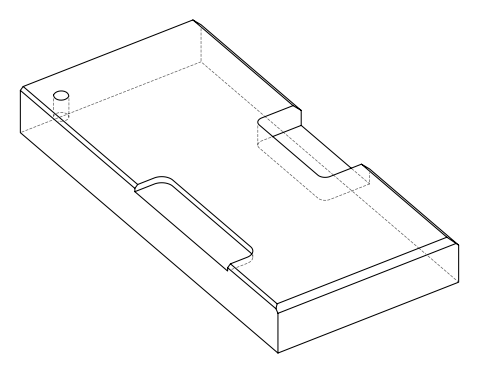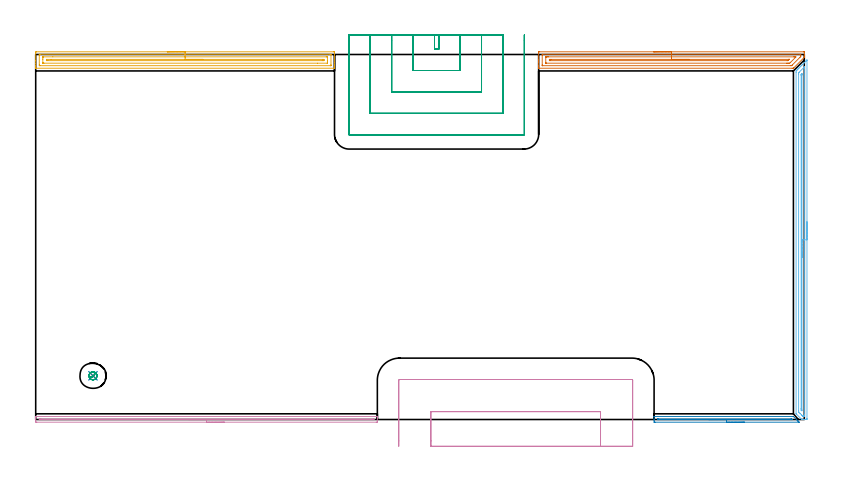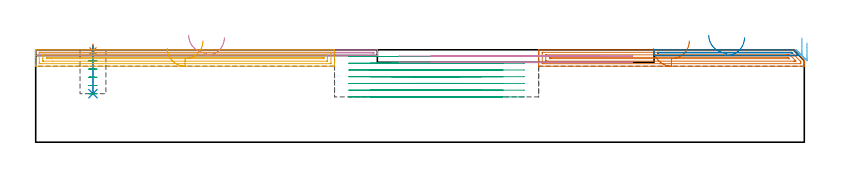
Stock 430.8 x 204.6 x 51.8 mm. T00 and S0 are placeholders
(PLAN: 10 operations, 5 tool changes, 37.1 min)
(1 SPOT_DRILL | STEP1POCKET | NXT0321_9005460120000 | 0.03 min | 3 mm3)
(2 DRILL_BLIND_HOLE_INTO_CENTER | STEP1POCKET | NXT0301_128 | 0.11 min | 2648 mm3)
(3 MILL_ROUGH_BLIND_HOLE_CONTOUR | STEP1POCKET | NXT0201_013 | Spiral | 0.57 min | 1405 mm3)
(4 AREA_MILL | FG_CHAMFER_SURFACE | UGT0205_001 | 3.21 min | 993 mm3)
(5 AREA_MILL_1 | FG_CHAMFER_SURFACE_1 | UGT0205_001 | 5.54 min | 7324 mm3)
(6 AREA_MILL_2 | FG_CHAMFER_SURFACE_2 | UGT0205_001 | 4.9 min | 3800 mm3)
(7 AREA_MILL_3 | FG_CHAMFER_SURFACE_3 | UGT0205_001 | 4.88 min | 6412 mm3)
(8 AREA_MILL_4 | FG_CHAMFER_SURFACE_4 | UGT0205_001 | 1.42 min | 404 mm3)
(9 MILL_SLOT | SLOT_PARTIAL_RECTANGULAR | UGT0201_008 | Follow Part, ap 4, ae 75% | 14.11 min | 158874 mm3)
(10 MILL_SLOT_1 | SLOT_PARTIAL_RECTANGULAR_1 | UGT0201_106 | Follow Part, ap 6, ae 75% | 2.32 min | 36876 mm3)
(TOOL NXT0321_9005460120000 | NC Spot Drill, 142deg, 12mm, Carbide, Uncoated | D12 PA142 FL30 Z2)
(TOOL NXT0301_128 | Carbide Drill 12mm [861.1-1200-036A1-GP GC34] | D12 PA150 FL37.4 Z2)
(TOOL NXT0201_013 | ENDMILL 10mm | D10 FL30 Z4)
(TOOL UGT0205_001 | Chamfer Mill 20 x 3 x 45 deg. | D20 FL50 Z2)
(TOOL UGT0201_008 | End Mill 16 mm | D16 FL32 Z4)
(TOOL UGT0201_106 | End Mill 24 mm | D24 FL25 Z2)
(OP 1 SPOT_DRILL)
G17 G21 G94 G90
T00 M6
G54
G17 G0 G90 X32.1 Y24.5 S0 M3
G43 Z61.8 H0
G94 G81 G98 Z51.176 F250. R54.8
G80
M5
M2
(OP 2 DRILL_BLIND_HOLE_INTO_CENTER)
G17 G21 G94 G90
T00 M6
G54
G17 G0 G90 X32.1 Y24.5 S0 M3
G43 Z61.8 H1
G94 G81 G98 Z27.2 F250. R53.8
G80
M5
M2
(OP 3 MILL_ROUGH_BLIND_HOLE_CONTOUR)
G17 G21 G94 G90
T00 M6
G54
G17 G0 G90 X32.1 Y24.5 S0 M3
G43 Z61.8 H0
Z50.2
G94 G3 X32.408 Y26.442 R0.996 F250.
X29.96 Y25.195 R1.942
X31.405 Y22.36 R2.25
X29.96 Y25.195 R-2.25
X30.682 Y23.778 R1.125
X32.1 Y24.5 R1.125
G0 Z45.6
G3 X32.408 Y26.442 R0.996
X29.96 Y25.195 R1.942
X31.405 Y22.36 R2.25
X29.96 Y25.195 R-2.25
X30.682 Y23.778 R1.125
X32.1 Y24.5 R1.125
G0 Z41.
G3 X32.408 Y26.442 R0.996
X29.96 Y25.195 R1.942
X31.405 Y22.36 R2.25
X29.96 Y25.195 R-2.25
X30.682 Y23.778 R1.125
X32.1 Y24.5 R1.125
G0 Z36.4
G3 X32.408 Y26.442 R0.996
X29.96 Y25.195 R1.942
X31.405 Y22.36 R2.25
X29.96 Y25.195 R-2.25
X30.682 Y23.778 R1.125
X32.1 Y24.5 R1.125
G0 Z31.8
G3 X32.408 Y26.442 R0.996
X29.96 Y25.195 R1.942
X31.405 Y22.36 R2.25
X29.96 Y25.195 R-2.25
X30.682 Y23.778 R1.125
X32.1 Y24.5 R1.125
G0 Z27.2
G3 X32.408 Y26.442 R0.996
X29.96 Y25.195 R1.942
X31.405 Y22.36 R2.25
X29.96 Y25.195 R-2.25
X30.682 Y23.778 R1.125
X32.1 Y24.5 R1.125
G0 Z61.8
M5
M2
(OP 4 AREA_MILL)
G17 G21 G94 G90
T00 M6
G54
G17 G0 G90 X105.75 Y-1.5 S1061 M3
G43 Z61.8 H0
Z58.6
G94 G1 X105.712 Z57.728 F250.
X105.598 Z56.864
X105.409 Z56.012
X105.147 Z55.18
X104.813 Z54.374
X104.41 Z53.6
X103.942 Z52.864
X103.41 Z52.172
X102.821 Z51.529
X102.178 Z50.94
X101.486 Z50.408
X100.75 Z49.94
X99.976 Z49.537
X99.17 Z49.203
X98.338 Z48.941
X97.486 Z48.752
X96.622 Z48.638
X95.75 Z48.6
X0.617
X0.317 Y-1.498
X0.01 Y-1.493 Z48.602
X0. Y-1.205 Z48.889
Y-0.667 Z49.43
Y-0.335 Z49.761
Y0.203 Z50.299
Y0.535 Z50.63
Y1.199 Z51.298
Y1.475 Z51.575
X0.002 Y1.589 Z51.681
X0.01 Y1.697 Z51.788
X0.17 Y1.7 Z51.8
X191.33
X191.49 Y1.697 Z51.788
X191.498 Y1.589 Z51.681
X191.5 Y1.475 Z51.575
Y1.199 Z51.298
Y0.535 Z50.63
Y-0.667 Z49.43
X191.496 Y-1.205 Z48.889
X191.49 Y-1.493 Z48.602
X191.183 Y-1.498 Z48.6
X190.883 Y-1.5
X95.75
Y-0.086 Z50.014
X2.403 Y-0.085 Z50.015
X2.145 Y-0.083 Z50.017
X2.049 Y-0.08 Z50.02
X2.01 Y-0.077 Z50.023
X2.008 Y-0.055 Z50.045
X2.005 Y0.053 Z50.153
X2.02 Y0.279 Z50.379
X2.254 Y0.283 Z50.383
X2.403 Y0.284 Z50.384
X2.66 Y0.285 Z50.385
X3.041 Y0.286 Z50.386
X189.097 Y0.285 Z50.385
X189.355 Y0.283 Z50.383
X189.451 Y0.28 Z50.38
X189.49 Y0.277 Z50.377
X189.492 Y0.255 Z50.355
X189.498 Y0.144 Z50.244
X189.497 Y-0.004 Z50.096
X189.494 Y-0.055 Z50.045
X189.491 Y-0.072 Z50.028
X189.475 Y-0.079 Z50.021
X189.097 Y-0.083 Z50.017
X188.84 Y-0.085 Z50.015
X95.75 Y-0.086 Z50.014
X94.878 Z50.052
X94.014 Z50.166
X93.162 Z50.355
X92.33 Z50.617
X91.524 Z50.951
X90.75 Z51.354
X90.014 Z51.823
X89.322 Z52.354
X88.679 Z52.943
X88.09 Z53.586
X87.558 Z54.278
X87.09 Z55.014
X86.687 Z55.788
X86.353 Z56.594
X86.091 Z57.426
X85.902 Z58.278
X85.788 Z59.143
X85.75 Z60.014
G0 Z61.8
M5
M2
(OP 5 AREA_MILL_1)
G17 G21 G94 G90
T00 M6
G54
G17 G0 G90 X73.75 Y206.1 S1061 M3
G43 Z61.8 H0
Z52.6
G94 G1 X73.788 Z51.728 F250.
X73.902 Z50.863
X74.091 Z50.012
X74.353 Z49.18
X74.687 Z48.374
X75.09 Z47.6
X75.559 Z46.864
X76.09 Z46.172
X76.679 Z45.529
X77.322 Z44.94
X78.014 Z44.408
X78.75 Z43.94
X79.524 Z43.537
X80.33 Z43.203
X81.162 Z42.941
X82.014 Z42.752
X82.878 Z42.638
X83.75 Z42.6
X166.875
X167.181 Y206.097 Z42.602
X167.49 Y206.092 Z42.606
X167.5 Y205.779 Z42.918
Y200.163 Z48.532
Y198.735 Z49.962
Y198.38 Z50.315
Y197.672 Z51.028
Y197.368 Z51.331
X167.493 Y196.955 Z51.737
X167.49 Y196.903 Z51.788
X167.322 Y196.9 Z51.8
X0.178
X0.01 Y196.903 Z51.788
X0.007 Y196.955 Z51.737
X0. Y197.369 Z51.331
Y197.672 Z51.028
Y198.38 Z50.315
Y199.626 Z49.071
Y201.054 Z47.641
Y205.511 Z43.187
X0.002 Y205.781 Z42.916
X0.01 Y206.092 Z42.606
X0.321 Y206.099 Z42.599
X83.75 Y206.1 Z42.6
Y204.686 Z44.014
X165.088
X165.154 Y204.684 Z44.016
X165.287 Y204.68 Z44.02
X165.49 Y204.672 Z44.028
X165.492 Y204.62 Z44.08
X165.499 Y204.21 Z44.49
X165.5 Y198.861 Z49.839
X165.496 Y198.38 Z50.32
X165.493 Y198.33 Z50.37
X165.492 Y198.323 Z50.377
X165.442 Y198.32 Z50.38
X165.354 Y198.316 Z50.384
X165.221 Y198.315 Z50.385
X165.154 Y198.314 Z50.386
X2.412 Y198.315 Z50.385
X2.346 Y198.316 Z50.384
X2.213 Y198.32 Z50.38
X2.01 Y198.329 Z50.371
X2.008 Y198.38 Z50.32
X2.001 Y198.79 Z49.91
X2. Y204.139 Z44.561
X2.004 Y204.62 Z44.08
X2.007 Y204.67 Z44.03
X2.008 Y204.677 Z44.023
X2.059 Y204.68 Z44.02
X2.147 Y204.684 Z44.016
X2.279 Y204.685 Z44.015
X2.346 Y204.686 Z44.014
X83.75
Y203.272 Z45.428
X162.864
X163.3 Y203.27 Z45.43
X163.445 Y203.268 Z45.432
X163.488 Y203.265 Z45.435
X163.495 Y203.169 Z45.531
X163.498 Y203.036 Z45.664
X163.5 Y201.054 Z47.646
Y200.163 Z48.537
X163.499 Y199.965 Z48.735
X163.49 Y199.765 Z48.935
X163.482 Y199.734 Z48.966
X163.463 Y199.732 Z48.968
X163.409 Y199.729 Z48.971
X157.968 Y199.728 Z48.972
X4.636 Y199.729 Z48.971
X4.2 Y199.73 Z48.97
X4.055 Y199.732 Z48.968
X4.012 Y199.735 Z48.965
X4.006 Y199.831 Z48.869
X4.002 Y199.964 Z48.736
X4. Y201.946 Z46.754
Y202.837 Z45.863
X4.001 Y203.035 Z45.665
X4.01 Y203.235 Z45.465
X4.018 Y203.265 Z45.435
X4.037 Y203.268 Z45.432
X4.091 Y203.271 Z45.429
X9.601 Y203.272 Z45.428
X83.75
Y201.857 Z46.843
X160.707
X161.424 Y201.852 Z46.848
X161.473 Y201.851 Z46.849
X161.49 Y201.847 Z46.853
X161.492 Y201.824 Z46.876
X161.497 Y201.717 Z46.983
X161.499 Y201.5 Z47.2
X161.497 Y201.283 Z47.417
X161.492 Y201.176 Z47.524
X161.49 Y201.153 Z47.547
X161.473 Y201.15 Z47.551
X161.42 Y201.147 Z47.553
X160.707 Y201.143 Z47.557
X160.619
X6.793
X6.076 Y201.148 Z47.552
X6.027 Y201.15 Z47.55
X6.01 Y201.153 Z47.547
X6.008 Y201.176 Z47.524
X6.003 Y201.283 Z47.417
X6.001 Y201.5 Z47.2
X6.003 Y201.717 Z46.983
X6.008 Y201.824 Z46.876
X6.01 Y201.847 Z46.853
X6.027 Y201.85 Z46.85
X6.079 Y201.855 Z46.845
X6.165 Y201.856 Z46.844
X8.669 Y201.857 Z46.843
X83.75
X84.622 Z46.881
X85.487 Z46.995
X86.338 Z47.183
X87.17 Z47.446
X87.976 Z47.78
X88.75 Z48.182
X89.486 Z48.651
X90.178 Z49.182
X90.821 Z49.772
X91.41 Z50.415
X91.942 Z51.107
X92.41 Z51.843
X92.813 Z52.616
X93.147 Z53.422
X93.409 Z54.254
X93.598 Z55.106
X93.712 Z55.971
X93.75 Z56.843
G0 Z61.8
M5
M2
(OP 6 AREA_MILL_2)
G17 G21 G94 G90
T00 M6
G54
G17 G0 G90 X432.3 Y110.75 S1061 M3
G43 Z61.8 H0
Z55.7
G94 G1 Y110.712 Z54.828 F250.
Y110.598 Z53.963
Y110.409 Z53.112
Y110.147 Z52.28
Y109.813 Z51.474
Y109.41 Z50.7
Y108.942 Z49.964
Y108.41 Z49.272
Y107.821 Z48.629
Y107.178 Z48.039
Y106.486 Z47.508
Y105.75 Z47.04
Y104.976 Z46.637
Y104.17 Z46.303
Y103.338 Z46.041
Y102.487 Z45.852
Y101.622 Z45.738
Y100.75 Z45.7
Y0.627
X432.298 Y0.389 Z45.702
X432.291 Y0.003 Z45.705
X432.238 Y0.001 Z45.759
X431.008 Y0. Z46.988
X430.301 Z47.698
X429.956 Z48.044
X429.656 Z48.339
X429.491 Y0.002 Z48.505
X429.39 Y0.01 Z48.607
X429.325 Y0.074 Z48.673
X429.25 Y0.149 Z48.748
X426.489 Y2.91 Z51.509
X426.301 Y3.1 Z51.698
X426.204 Y3.206 Z51.79
X426.2 Y3.308 Z51.8
Y194.616
X426.205 Y195.402 Z51.791
X426.31 Y195.51 Z51.687
X426.614 Y195.816 Z51.382
X426.756 Y195.957 Z51.242
X426.909 Y196.11 Z51.089
X427.053 Y196.255 Z50.942
X427.203 Y196.404 Z50.795
X427.341 Y196.542 Z50.657
X427.493 Y196.695 Z50.503
X427.65 Y196.851 Z50.348
X427.773 Y196.974 Z50.225
X427.932 Y197.134 Z50.063
X428.447 Y197.647 Z49.553
X428.891 Y198.092 Z49.106
X429.139 Y198.34 Z48.86
X429.372 Y198.573 Z48.627
X429.587 Y198.788 Z48.411
X429.689 Y198.891 Z48.307
X430.129 Y199.329 Z47.87
X430.568 Y199.77 Z47.428
X430.779 Y199.98 Z47.22
X430.812 Y200.012 Z47.188
X431.447 Y200.649 Z46.549
X431.648 Y200.848 Z46.352
X431.673 Y200.873 Z46.327
X432.189 Y201.39 Z45.809
X432.273 Y201.469 Z45.725
X432.295 Y201.483 Z45.704
X432.3 Y201.469 Z45.699
Y100.75 Z45.7
X430.886 Z47.114
Y2.539
X430.879 Y2.014 Z47.121
X430.852 Y2.01 Z47.148
X430.781 Y2.004 Z47.219
X430.672 Y2.001 Z47.328
X430.536 Y2. Z47.464
X430.129 Y2.001 Z47.871
X429.993 Y2.002 Z48.007
X429.885 Y2.007 Z48.115
X429.852 Y2.01 Z48.148
X429.831 Y2.027 Z48.169
X429.786 Y2.068 Z48.214
X429.435 Y2.414 Z48.565
X429.25 Y2.6 Z48.75
X428.541 Y3.308 Z49.459
X428.371 Y3.48 Z49.629
X427.657 Y4.202 Z50.343
X427.621 Y4.255 Z50.379
X427.619 Y4.299 Z50.381
X427.616 Y4.395 Z50.384
X427.615 Y4.587 Z50.385
X427.614 Y4.973 Z50.386
Y193.722
X427.616 Y194.107 Z50.384
X427.619 Y194.299 Z50.381
X427.621 Y194.344 Z50.379
X427.636 Y194.374 Z50.364
X427.681 Y194.424 Z50.319
X427.867 Y194.616 Z50.133
X430.65 Y197.399 Z47.35
X430.782 Y197.527 Z47.218
X430.87 Y197.609 Z47.13
X430.879 Y197.612 Z47.121
X430.881 Y197.557 Z47.119
X430.885 Y197.423 Z47.115
X430.886 Y197.298 Z47.114
Y197.147
Y100.75
X429.472 Z48.528
X429.471 Y5.766 Z48.529
X429.467 Y5.096 Z48.533
X429.465 Y4.878 Z48.535
X429.25 Y5.056 Z48.75
X429.205 Y5.096 Z48.795
X429.155 Y5.148 Z48.845
X429.056 Y5.256 Z48.944
X429.035 Y5.298 Z48.965
X429.033 Y5.317 Z48.967
X429.029 Y5.99 Z48.971
Y6.216
Y192.828
X429.031 Y193.051 Z48.969
X429.035 Y193.278 Z48.965
X429.039 Y193.329 Z48.961
X429.058 Y193.351 Z48.942
X429.109 Y193.406 Z48.891
X429.25 Y193.551 Z48.75
X429.335 Y193.635 Z48.665
X429.423 Y193.722 Z48.577
X429.444 Y193.737 Z48.556
X429.465 Y193.751 Z48.535
X429.466 Y193.722 Z48.534
X429.47 Y193.581 Z48.53
X429.471 Y193.497 Z48.529
X429.472 Y192.828 Z48.528
Y100.75
Y99.878 Z48.566
Y99.014 Z48.68
Y98.162 Z48.869
Y97.33 Z49.131
Y96.524 Z49.465
Y95.75 Z49.868
Y95.014 Z50.337
Y94.322 Z50.868
Y93.679 Z51.457
Y93.09 Z52.101
Y92.559 Z52.793
Y92.09 Z53.528
Y91.687 Z54.302
Y91.353 Z55.108
Y91.091 Z55.94
Y90.902 Z56.792
Y90.788 Z57.657
Y90.75 Z58.528
G0 Z61.8
M5
M2
(OP 7 AREA_MILL_3)
G17 G21 G94 G90
T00 M6
G54
G17 G0 G90 X346.35 Y206.1 S1061 M3
G43 Z61.8 H0
Z52.6
G94 G1 X346.388 Z51.729 F250.
X346.502 Z50.864
X346.691 Z50.012
X346.953 Z49.18
X347.287 Z48.374
X347.69 Z47.6
X348.158 Z46.864
X348.69 Z46.172
X349.279 Z45.529
X349.922 Z44.94
X350.614 Z44.409
X351.35 Z43.94
X352.124 Z43.537
X352.93 Z43.203
X353.762 Z42.941
X354.614 Z42.752
X355.478 Z42.638
X356.35 Z42.6
X430.522
X430.673 Y206.097 Z42.603
X430.798 Y206.091 Z42.606
X430.8 Y204.619 Z44.076
Y204.109 Z44.59
Y203.347 Z45.352
Y203.312 Z45.386
X430.799 Y203.089 Z45.604
X430.79 Y202.999 Z45.694
X430.707 Y202.906 Z45.792
X424.887 Y197.087 Z51.613
X424.833 Y197.035 Z51.665
X424.695 Y196.903 Z51.789
X423.997 Y196.9 Z51.8
X282.027
X281.91 Y196.903 Z51.788
X281.907 Y196.939 Z51.753
X281.9 Y197.237 Z51.462
Y197.87 Z50.828
Y198.38 Z50.315
Y200.418 Z48.279
Y201.054 Z47.64
Y201.497 Z47.197
X281.901 Y205.511 Z43.186
X281.903 Y206.08 Z42.616
X281.907 Y206.091 Z42.605
X282.472 Y206.1 Z42.6
X356.35
Y204.686 Z44.014
X428.514 Y204.685 Z44.015
X428.646 Y204.684 Z44.016
X428.734 Y204.681 Z44.019
X428.791 Y204.678 Z44.022
X428.793 Y204.669 Z44.031
X428.796 Y204.619 Z44.081
X428.799 Y204.267 Z44.433
X428.797 Y203.728 Z44.972
X428.793 Y203.552 Z45.148
X428.79 Y203.465 Z45.235
X428.757 Y203.418 Z45.282
X428.447 Y203.098 Z45.602
X423.997 Y198.647 Z50.053
X423.863 Y198.514 Z50.186
X423.724 Y198.38 Z50.32
X423.687 Y198.349 Z50.351
X423.633 Y198.321 Z50.379
X423.173 Y198.314 Z50.386
X284.186
X284.054 Y198.316 Z50.384
X283.966 Y198.319 Z50.381
X283.909 Y198.322 Z50.378
X283.907 Y198.331 Z50.369
X283.904 Y198.38 Z50.32
X283.9 Y198.733 Z49.967
Y204.081 Z44.619
X283.904 Y204.619 Z44.081
X283.906 Y204.663 Z44.037
X283.909 Y204.679 Z44.021
X284.187 Y204.686 Z44.014
X356.35
Y203.271 Z45.429
X424.887
X425.344 Y203.27 Z45.43
X425.621 Y203.267 Z45.433
X425.777 Y203.264 Z45.436
X426.132 Y203.242 Z45.458
X425.758 Y202.857 Z45.843
X423.107 Y200.206 Z48.494
X423.064 Y200.163 Z48.537
X422.634 Y199.745 Z48.955
X422.217 Y199.735 Z48.965
X421.758 Y199.731 Z48.969
X421.327 Y199.729 Z48.971
X420.871 Y199.728 Z48.972
X285.971 Y199.729 Z48.971
X285.933 Y199.73 Z48.97
X285.913 Y199.732 Z48.968
X285.91 Y199.734 Z48.966
X285.907 Y199.765 Z48.935
X285.901 Y200.03 Z48.67
X285.9 Y200.163 Z48.537
Y202.97 Z45.73
X285.902 Y203.103 Z45.597
X285.906 Y203.191 Z45.509
X285.91 Y203.258 Z45.442
X285.927 Y203.265 Z45.435
X286.033 Y203.267 Z45.433
X286.49 Y203.27 Z45.43
X286.923 Y203.271 Z45.429
X287.379 Y203.272 Z45.428
X356.35 Y203.271 Z45.429
Y201.857 Z46.843
X422.306
Y201.856 Z46.844
X422.242 Y201.79 Z46.91
X421.861 Y201.41 Z47.29
X421.742 Y201.292 Z47.408
X421.634 Y201.19 Z47.51
X421.589 Y201.15 Z47.55
X421.505 Y201.146 Z47.554
X421.327 Y201.143 Z47.557
X421.238
X288.614
X287.911 Y201.15 Z47.55
X287.908 Y201.85 Z46.85
X287.99 Y201.852 Z46.848
X288.703 Y201.857 Z46.843
X288.791
X356.35
X357.222 Z46.881
X358.086 Z46.995
X358.938 Z47.183
X359.77 Z47.446
X360.576 Z47.78
X361.35 Z48.182
X362.086 Z48.651
X362.778 Z49.182
X363.421 Z49.772
X364.01 Z50.415
X364.542 Z51.107
X365.01 Z51.843
X365.413 Z52.617
X365.747 Z53.423
X366.009 Z54.255
X366.198 Z55.106
X366.312 Z55.971
X366.35 Z56.843
G0 Z61.8
M5
M2
(OP 8 AREA_MILL_4)
G17 G21 G94 G90
T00 M6
G54
G17 G0 G90 X397.25 Y-1.5 S1061 M3
G43 Z61.8 H0
Z58.6
G94 G1 X397.212 Z57.728 F250.
X397.098 Z56.864
X396.909 Z56.012
X396.647 Z55.18
X396.313 Z54.374
X395.91 Z53.6
X395.442 Z52.864
X394.91 Z52.172
X394.321 Z51.529
X393.678 Z50.94
X392.986 Z50.408
X392.25 Z49.94
X391.476 Z49.537
X390.67 Z49.203
X389.838 Z48.941
X388.986 Z48.752
X388.122 Z48.638
X387.25 Z48.6
X347.178
X346.882 Y-1.497 Z48.603
X346.603 Y-1.492 Z48.606
X346.601 Y-1.464 Z48.634
X346.6 Y-0.335 Z49.761
Y0.184 Z50.283
Y1.525 Z51.623
X346.603 Y1.614 Z51.706
X346.61 Y1.697 Z51.789
X346.733 Y1.7 Z51.8
X424.651
X424.695 Y1.694 Z51.791
X424.717 Y1.682 Z51.779
X424.798 Y1.602 Z51.701
X426.737 Y-0.335 Z49.761
X426.877 Y-0.476 Z49.622
X427.027 Y-0.626 Z49.471
X427.173 Y-0.77 Z49.325
X427.322 Y-0.921 Z49.177
X427.453 Y-1.052 Z49.046
X427.608 Y-1.205 Z48.89
X427.767 Y-1.368 Z48.73
X427.888 Y-1.491 Z48.605
X427.842 Y-1.496 Z48.603
X427.767 Y-1.5 Z48.6
X387.25
Y-0.086 Z50.014
X349.339
X348.959 Y-0.085 Z50.015
X348.7 Y-0.082 Z50.018
X348.631 Y-0.079 Z50.021
X348.609 Y-0.073 Z50.027
X348.607 Y-0.061 Z50.039
X348.602 Y0.013 Z50.113
X348.609 Y0.179 Z50.279
X348.615 Y0.28 Z50.38
X348.638 Y0.281 Z50.381
X348.7 Y0.284 Z50.384
X348.825 Y0.285 Z50.385
X348.959 Y0.286 Z50.386
X423.125 Y0.285 Z50.385
X423.505 Y0.282 Z50.382
X423.638 Y0.279 Z50.379
X423.663 Y0.275 Z50.375
X423.689 Y0.253 Z50.353
X423.76 Y0.188 Z50.288
X423.997 Y-0.057 Z50.043
X424.017 Y-0.079 Z50.021
X423.997 Y-0.08 Z50.02
X423.919 Y-0.083 Z50.017
X423.76 Y-0.085 Z50.015
X387.25 Y-0.086 Z50.014
X386.378 Z50.052
X385.514 Z50.166
X384.662 Z50.355
X383.83 Z50.617
X383.024 Z50.951
X382.25 Z51.354
X381.514 Z51.823
X380.822 Z52.354
X380.179 Z52.943
X379.59 Z53.586
X379.058 Z54.278
X378.59 Z55.014
X378.187 Z55.788
X377.853 Z56.594
X377.591 Z57.426
X377.402 Z58.278
X377.288 Z59.143
X377.25 Z60.014
G0 Z61.8
M5
M2
(OP 9 MILL_SLOT)
G17 G21 G94 G90
T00 M6
G54
G17 G0 G90 X223.5 Y215.6 S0 M3
G43 Z61.8 H0
Z48.029
G94 G1 Y212.6 F250.
Y207.6 F500.
X225.9
Y212.6
Y215.6 F250.
X211.5
Y212.6
Y195.6 F500.
X237.9
Y212.6
Y215.6 F250.
X199.5
Y212.6
Y183.6 F500.
X249.9
Y212.6
Y215.6 F250.
X187.5
Y212.6
Y171.6 F500.
X261.9
Y212.6
Y215.6 F250.
X175.5
Y212.6
Y159.8 F500.
G3 X175.7 Y159.6 R0.2
G1 X273.7
G3 X273.9 Y159.8 R0.2
G1 Y212.6
Y215.6 F250.
G0 X223.5 Z44.257
G1 Y212.6
Y207.6 F500.
X225.9
Y212.6
Y215.6 F250.
X211.5
Y212.6
Y195.6 F500.
X237.9
Y212.6
Y215.6 F250.
X199.5
Y212.6
Y183.6 F500.
X249.9
Y212.6
Y215.6 F250.
X187.5
Y212.6
Y171.6 F500.
X261.9
Y212.6
Y215.6 F250.
X175.5
Y212.6
Y159.8 F500.
G3 X175.7 Y159.6 R0.2
G1 X273.7
G3 X273.9 Y159.8 R0.2
G1 Y212.6
Y215.6 F250.
G0 X223.5 Z40.486
G1 Y212.6
Y207.6 F500.
X225.9
Y212.6
Y215.6 F250.
X211.5
Y212.6
Y195.6 F500.
X237.9
Y212.6
Y215.6 F250.
X199.5
Y212.6
Y183.6 F500.
X249.9
Y212.6
Y215.6 F250.
X187.5
Y212.6
Y171.6 F500.
X261.9
Y212.6
Y215.6 F250.
X175.5
Y212.6
Y159.8 F500.
G3 X175.7 Y159.6 R0.2
G1 X273.7
G3 X273.9 Y159.8 R0.2
G1 Y212.6
Y215.6 F250.
G0 X223.5 Z36.714
G1 Y212.6
Y207.6 F500.
X225.9
Y212.6
Y215.6 F250.
X211.5
Y212.6
Y195.6 F500.
X237.9
Y212.6
Y215.6 F250.
X199.5
Y212.6
Y183.6 F500.
X249.9
Y212.6
Y215.6 F250.
X187.5
Y212.6
Y171.6 F500.
X261.9
Y212.6
Y215.6 F250.
X175.5
Y212.6
Y159.8 F500.
G3 X175.7 Y159.6 R0.2
G1 X273.7
G3 X273.9 Y159.8 R0.2
G1 Y212.6
Y215.6 F250.
G0 X223.5 Z32.943
G1 Y212.6
Y207.6 F500.
X225.9
Y212.6
Y215.6 F250.
X211.5
Y212.6
Y195.6 F500.
X237.9
Y212.6
Y215.6 F250.
X199.5
Y212.6
Y183.6 F500.
X249.9
Y212.6
Y215.6 F250.
X187.5
Y212.6
Y171.6 F500.
X261.9
Y212.6
Y215.6 F250.
X175.5
Y212.6
Y159.8 F500.
G3 X175.7 Y159.6 R0.2
G1 X273.7
G3 X273.9 Y159.8 R0.2
G1 Y212.6
Y215.6 F250.
G0 X223.5 Z29.171
G1 Y212.6
Y207.6 F500.
X225.9
Y212.6
Y215.6 F250.
X211.5
Y212.6
Y195.6 F500.
X237.9
Y212.6
Y215.6 F250.
X199.5
Y212.6
Y183.6 F500.
X249.9
Y212.6
Y215.6 F250.
X187.5
Y212.6
Y171.6 F500.
X261.9
Y212.6
Y215.6 F250.
X175.5
Y212.6
Y159.8 F500.
G3 X175.7 Y159.6 R0.2
G1 X273.7
G3 X273.9 Y159.8 R0.2
G1 Y212.6
Y215.6 F250.
G0 X223.5 Z25.4
G1 Y212.6
Y207.6 F500.
X225.9
Y212.6
Y215.6 F250.
X211.5
Y212.6
Y195.6 F500.
X237.9
Y212.6
Y215.6 F250.
X199.5
Y212.6
Y183.6 F500.
X249.9
Y212.6
Y215.6 F250.
X187.5
Y212.6
Y171.6 F500.
X261.9
Y212.6
Y215.6 F250.
X175.5
Y212.6
Y159.8 F500.
G3 X175.7 Y159.6 R0.2
G1 X273.7
G3 X273.9 Y159.8 R0.2
G1 Y212.6
Y215.6 F250.
G0 Z61.8
M5
M2
(OP 10 MILL_SLOT_1)
G17 G21 G94 G90
T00 M6
G54
G17 G0 G90 X316.6 Y-15. S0 M3
G43 Z61.8 H0
Z48.3
G94 G1 Y-12. F250.
Y4.4 F500.
X221.5
Y-12.
Y-15. F250.
X334.6
Y-12.
Y22. F500.
G3 X334.2 Y22.4 R0.4
G1 X203.9
G3 X203.5 Y22. R0.4
G1 Y-12.
Y-15. F250.
G0 X316.6 Z44.8
G1 Y-12.
Y4.4 F500.
X221.5
Y-12.
Y-15. F250.
X334.6
Y-12.
Y22. F500.
G3 X334.2 Y22.4 R0.4
G1 X203.9
G3 X203.5 Y22. R0.4
G1 Y-12.
Y-15. F250.
G0 Z61.8
M5
M2
